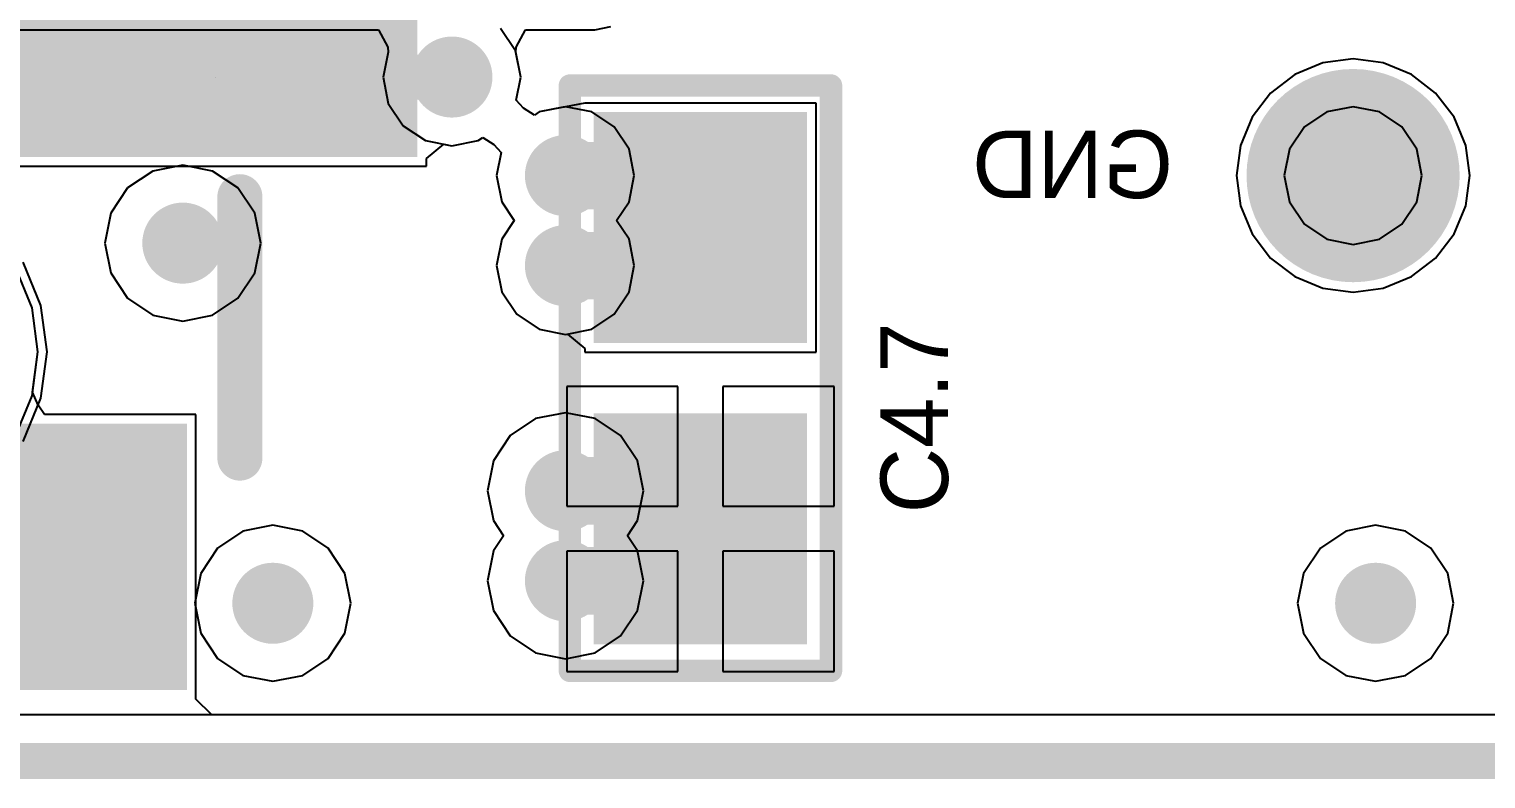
# Model space of a CAD drawing. Header units: millimetres. Extents: x 0.3 to 2.93, y 1.33 to 2.08.
# Drawn here: x 0.5259 to 0.8495, y 1.326 to 1.4925 of the extents above; entities that cross this region are included whole.
import ezdxf

# ---------------------------------------------------------------- set-up
doc = ezdxf.new("R2010")
doc.units = ezdxf.units.MM
doc.header["$MEASUREMENT"] = 0
for name, color, linetype in [('BottomLayer', 5, 'Continuous'), ('BottomOverlay', 54, 'Continuous'), ('BottomPaste', 16, 'Continuous'), ('BottomSolder', 6, 'Continuous'), ('Mechanical2', 216, 'Continuous'), ('MidLayer1', 16, 'Continuous'), ('MidLayer2', 76, 'Continuous'), ('MultiLayer', 9, 'Continuous'), ('PadHoleLayer', 156, 'Continuous'), ('TopLayer', 1, 'Continuous'), ('TopOverlay', 2, 'Continuous'), ('TopPaste', 8, 'Continuous'), ('TopSolder', 216, 'Continuous'), ('ViaHoleLayer', 16, 'Continuous')]:
    doc.layers.add(name, color=color, linetype=linetype)

# ---------------------------------------------------------------- blocks, each defined once
blk = doc.blocks.new('1608_0603__90')
at = {"layer": 'TopLayer'}
for points in [[(-0.01181, -0.01969), (-0.01181, 0.01969), (-0.05512, -0.01969), (-0.05512, 0.01969)], [(0.05512, -0.01969), (0.05512, 0.01969), (0.01181, -0.01969), (0.01181, 0.01969)]]:
    blk.add_solid(points, dxfattribs=at)
at = {"layer": 'TopOverlay', "const_width": 0.005}
for points in [[(0.065, 0.029), (-0.065, 0.029)], [(-0.065, -0.029), (-0.065, 0.029)], [(0.065, -0.029), (0.065, 0.029)], [(0.065, -0.029), (-0.065, -0.029)]]:
    blk.add_lwpolyline(points, dxfattribs=at)
at = {"layer": 'TopOverlay', "const_width": 0.0025}
for points in [[(-0.06625, 0.029, 1), (-0.06375, 0.029, 1)], [(-0.06625, 0.029, 1), (-0.06375, 0.029, 1)], [(0.06375, 0.029, 1), (0.06625, 0.029, 1)], [(0.06375, 0.029, 1), (0.06625, 0.029, 1)], [(-0.06625, -0.029, 1), (-0.06375, -0.029, 1)], [(-0.06625, -0.029, 1), (-0.06375, -0.029, 1)], [(0.06375, -0.029, 1), (0.06625, -0.029, 1)], [(0.06375, -0.029, 1), (0.06625, -0.029, 1)]]:
    blk.add_lwpolyline(points, format="xyb", close=True, dxfattribs=at)
at = {"layer": 'TopPaste'}
for points in [[(-0.01381, -0.01768), (-0.01381, 0.01768), (-0.05312, -0.01768), (-0.05312, 0.01768)], [(0.05312, -0.01768), (0.05312, 0.01768), (0.01381, -0.01768), (0.01381, 0.01768)]]:
    blk.add_solid(points, dxfattribs=at)
at = {"layer": 'TopSolder'}
for points in [[(-0.00781, -0.02369), (-0.00781, 0.02369), (-0.05912, -0.02369), (-0.05912, 0.02369)], [(0.05912, -0.02369), (0.05912, 0.02369), (0.00781, -0.02369), (0.00781, 0.02369)]]:
    blk.add_solid(points, dxfattribs=at)
blk = doc.blocks.new('DF9_15S_1V_101')
at = {"layer": 'PadHoleLayer'}
blk.add_lwpolyline([(-0.1378, -0.07717), (-0.1378, -0.07717, -1), (-0.1378, -0.07717), (-0.1378, -0.07717, -1)], format="xyb", close=True, dxfattribs=at)
at = {"layer": 'TopLayer'}
for points in [[(-0.26996, -0.06693), (-0.21878, -0.06693), (-0.26996, 0.06693), (-0.21878, 0.06693)], [(-0.15157, -0.11811), (-0.12402, -0.11811), (-0.15157, -0.03622), (-0.12402, -0.03622)]]:
    blk.add_solid(points, dxfattribs=at)
at = {"layer": 'TopOverlay', "const_width": 0.01}
blk.add_lwpolyline([(-0.22244, -0.08268), (-0.16437, -0.08268)], dxfattribs=at)
at = {"layer": 'TopOverlay', "const_width": 0.005}
for points in [[(-0.22494, -0.08268, 1), (-0.21994, -0.08268, 1)], [(-0.16687, -0.08268, 1), (-0.16187, -0.08268, 1)]]:
    blk.add_lwpolyline(points, format="xyb", close=True, dxfattribs=at)
at = {"layer": 'TopPaste'}
for points in [[(-0.26796, -0.06493), (-0.22078, -0.06493), (-0.26796, 0.06493), (-0.22078, 0.06493)], [(-0.14957, -0.11611), (-0.12602, -0.11611), (-0.14957, -0.03822), (-0.12602, -0.03822)]]:
    blk.add_solid(points, dxfattribs=at)
at = {"layer": 'TopSolder'}
for points in [[(-0.27396, -0.07093), (-0.21478, -0.07093), (-0.27396, 0.07093), (-0.21478, 0.07093)], [(-0.15557, -0.12211), (-0.12002, -0.12211), (-0.15557, -0.03222), (-0.12002, -0.03222)]]:
    blk.add_solid(points, dxfattribs=at)
blk = doc.blocks.new('T____P_____T______1___B_121')
at = {"layer": 'BottomLayer', "const_width": 0.01969}
blk.add_lwpolyline([(-0.00984, 0, 1), (0.00984, 0, 1)], format="xyb", close=True, dxfattribs=at)
at = {"layer": 'BottomPaste', "const_width": 0.01768}
blk.add_lwpolyline([(-0.00884, 0, 1), (0.00884, 0, 1)], format="xyb", close=True, dxfattribs=at)
at = {"layer": 'BottomSolder', "const_width": 0.02369}
blk.add_lwpolyline([(-0.01184, 0, 1), (0.01184, 0, 1)], format="xyb", close=True, dxfattribs=at)

msp = doc.modelspace()

# ---------------------------------------------------------------- linework, layer by layer
at = {"layer": 'BottomLayer'}
for p, q in [((0.49691, 1.4924), (0.60347, 1.4924)), ((0.60347, 1.4924), (0.60555, 1.48851)), ((0.63403, 1.48851), (0.63611, 1.4924)), ((0.63611, 1.4924), (0.65157, 1.4924)), ((0.65157, 1.4924), (0.65509, 1.4931)), ((0.60559, 1.4874), (0.6045, 1.48189)), ((0.60555, 1.48851), (0.60559, 1.4874)), ((0.63399, 1.4874), (0.63403, 1.48851)), ((0.63508, 1.48189), (0.63399, 1.4874)), ((0.82, 1.48591), (0.81329, 1.48502)), ((0.82671, 1.48502), (0.82, 1.48591)), ((0.80705, 1.48244), (0.80168, 1.47832)), ((0.81329, 1.48502), (0.80705, 1.48244)), ((0.83295, 1.48244), (0.82671, 1.48502)), ((0.83832, 1.47832), (0.83295, 1.48244)), ((0.6045, 1.48189), (0.60566, 1.47604)), ((0.63406, 1.47674), (0.63508, 1.48189)), ((0.60566, 1.47604), (0.60898, 1.47108)), ((0.63567, 1.47495), (0.63406, 1.47674)), ((0.80168, 1.47832), (0.79756, 1.47295)), ((0.84244, 1.47295), (0.83832, 1.47832)), ((0.63811, 1.47344), (0.63567, 1.47495)), ((0.63915, 1.47413), (0.63811, 1.47344)), ((0.645, 1.47529), (0.63915, 1.47413)), ((0.65085, 1.47413), (0.645, 1.47529)), ((0.65581, 1.47081), (0.65085, 1.47413)), ((0.79756, 1.47295), (0.79498, 1.46671)), ((0.84502, 1.46671), (0.84244, 1.47295)), ((0.60898, 1.47108), (0.61394, 1.46776)), ((0.65913, 1.46585), (0.65581, 1.47081)), ((0.61394, 1.46776), (0.61979, 1.4666)), ((0.61979, 1.4666), (0.62564, 1.46776)), ((0.62564, 1.46776), (0.62668, 1.46845)), ((0.62668, 1.46845), (0.62912, 1.46694)), ((0.62912, 1.46694), (0.63073, 1.46515)), ((0.79498, 1.46671), (0.79409, 1.46)), ((0.84591, 1.46), (0.84502, 1.46671)), ((0.63073, 1.46515), (0.62971, 1.46)), ((0.66029, 1.46), (0.65913, 1.46585)), ((0.62971, 1.46), (0.63087, 1.45415)), ((0.65913, 1.45415), (0.66029, 1.46)), ((0.79409, 1.46), (0.79498, 1.45329)), ((0.84502, 1.45329), (0.84591, 1.46)), ((0.63087, 1.45415), (0.63364, 1.45)), ((0.65636, 1.45), (0.65913, 1.45415)), ((0.79498, 1.45329), (0.79756, 1.44705)), ((0.84244, 1.44705), (0.84502, 1.45329)), ((0.63364, 1.45), (0.63087, 1.44585)), ((0.65913, 1.44585), (0.65636, 1.45)), ((0.79756, 1.44705), (0.80168, 1.44168)), ((0.83832, 1.44168), (0.84244, 1.44705)), ((0.63087, 1.44585), (0.62971, 1.44)), ((0.66029, 1.44), (0.65913, 1.44585)), ((0.80168, 1.44168), (0.80705, 1.43756)), ((0.83295, 1.43756), (0.83832, 1.44168)), ((0.52653, 1.43065), (0.52275, 1.43978)), ((0.62971, 1.44), (0.63087, 1.43415)), ((0.65913, 1.43415), (0.66029, 1.44)), ((0.80705, 1.43756), (0.81329, 1.43498)), ((0.82671, 1.43498), (0.83295, 1.43756)), ((0.63087, 1.43415), (0.63419, 1.42919)), ((0.65581, 1.42919), (0.65913, 1.43415)), ((0.81329, 1.43498), (0.82, 1.43409)), ((0.82, 1.43409), (0.82671, 1.43498)), ((0.52782, 1.42087), (0.52653, 1.43065)), ((0.63419, 1.42919), (0.63915, 1.42587)), ((0.65085, 1.42587), (0.65581, 1.42919)), ((0.63915, 1.42587), (0.645, 1.42471)), ((0.645, 1.42471), (0.65085, 1.42587)), ((0.52653, 1.41108), (0.52782, 1.42087)), ((0.52275, 1.40196), (0.52653, 1.41108)), ((2.89294, 1.3402), (0.33706, 1.3402))]:
    msp.add_line(p, q, dxfattribs=at)
at = {"layer": 'BottomLayer', "const_width": 0.009}
for points in [[(0.61529, 1.48189, 1), (0.62429, 1.48189, 1)], [(0.6405, 1.46, 1), (0.6495, 1.46, 1)], [(0.8155, 1.46, 1), (0.8245, 1.46, 1)], [(0.5555, 1.445, 1), (0.5645, 1.445, 1)], [(0.6405, 1.44, 1), (0.6495, 1.44, 1)], [(0.6405, 1.39, 1), (0.6495, 1.39, 1)], [(0.6405, 1.37, 1), (0.6495, 1.37, 1)], [(0.5755, 1.365, 1), (0.5845, 1.365, 1)], [(0.8205, 1.365, 1), (0.8295, 1.365, 1)]]:
    msp.add_lwpolyline(points, format="xyb", close=True, dxfattribs=at)
at = {"layer": 'Mechanical2', "const_width": 0.008}
msp.add_lwpolyline([(0.34, 1.33), (2.89, 1.33)], dxfattribs=at)
at = {"layer": 'MidLayer1'}
for p, q in [((0.55337, 1.46101), (0.54774, 1.45726)), ((0.56, 1.46233), (0.55337, 1.46101)), ((0.56663, 1.46101), (0.56, 1.46233)), ((0.57226, 1.45726), (0.56663, 1.46101)), ((0.54774, 1.45726), (0.54399, 1.45163)), ((0.57601, 1.45163), (0.57226, 1.45726)), ((0.54399, 1.45163), (0.54267, 1.445)), ((0.57733, 1.445), (0.57601, 1.45163)), ((0.54267, 1.445), (0.54399, 1.43837)), ((0.57601, 1.43837), (0.57733, 1.445)), ((0.52848, 1.43118), (0.5245, 1.44078)), ((0.54399, 1.43837), (0.54774, 1.43274)), ((0.57226, 1.43274), (0.57601, 1.43837)), ((0.52984, 1.42087), (0.52848, 1.43118)), ((0.54774, 1.43274), (0.55337, 1.42899)), ((0.56663, 1.42899), (0.57226, 1.43274)), ((0.55337, 1.42899), (0.56, 1.42767)), ((0.56, 1.42767), (0.56663, 1.42899)), ((0.52848, 1.41056), (0.52984, 1.42087)), ((0.5245, 1.40095), (0.52848, 1.41056)), ((0.63837, 1.40601), (0.63274, 1.40226)), ((0.645, 1.40733), (0.63837, 1.40601)), ((0.65163, 1.40601), (0.645, 1.40733)), ((0.65726, 1.40226), (0.65163, 1.40601)), ((0.63274, 1.40226), (0.62899, 1.39663)), ((0.66101, 1.39663), (0.65726, 1.40226)), ((0.62899, 1.39663), (0.62767, 1.39)), ((0.66233, 1.39), (0.66101, 1.39663)), ((0.62767, 1.39), (0.62899, 1.38337)), ((0.66101, 1.38337), (0.66233, 1.39)), ((0.58, 1.38233), (0.57337, 1.38101)), ((0.58663, 1.38101), (0.58, 1.38233)), ((0.62899, 1.38337), (0.63124, 1.38)), ((0.65876, 1.38), (0.66101, 1.38337)), ((0.825, 1.38233), (0.81837, 1.38101)), ((0.83163, 1.38101), (0.825, 1.38233)), ((0.57337, 1.38101), (0.56774, 1.37726)), ((0.59226, 1.37726), (0.58663, 1.38101)), ((0.63124, 1.38), (0.62899, 1.37663)), ((0.66101, 1.37663), (0.65876, 1.38)), ((0.81837, 1.38101), (0.81274, 1.37726)), ((0.83726, 1.37726), (0.83163, 1.38101)), ((0.56774, 1.37726), (0.56399, 1.37163)), ((0.59601, 1.37163), (0.59226, 1.37726)), ((0.62899, 1.37663), (0.62767, 1.37)), ((0.66233, 1.37), (0.66101, 1.37663)), ((0.81274, 1.37726), (0.80899, 1.37163)), ((0.84101, 1.37163), (0.83726, 1.37726)), ((0.56399, 1.37163), (0.56267, 1.365)), ((0.59733, 1.365), (0.59601, 1.37163)), ((0.62767, 1.37), (0.62899, 1.36337)), ((0.66101, 1.36337), (0.66233, 1.37)), ((0.80899, 1.37163), (0.80767, 1.365)), ((0.84233, 1.365), (0.84101, 1.37163)), ((0.56267, 1.365), (0.56399, 1.35837)), ((0.59601, 1.35837), (0.59733, 1.365)), ((0.62899, 1.36337), (0.63274, 1.35774)), ((0.65726, 1.35774), (0.66101, 1.36337)), ((0.80767, 1.365), (0.80899, 1.35837)), ((0.84101, 1.35837), (0.84233, 1.365)), ((0.56399, 1.35837), (0.56774, 1.35274)), ((0.59226, 1.35274), (0.59601, 1.35837)), ((0.63274, 1.35774), (0.63837, 1.35399)), ((0.65163, 1.35399), (0.65726, 1.35774)), ((0.80899, 1.35837), (0.81274, 1.35274)), ((0.83726, 1.35274), (0.84101, 1.35837)), ((0.63837, 1.35399), (0.645, 1.35267)), ((0.645, 1.35267), (0.65163, 1.35399)), ((0.56774, 1.35274), (0.57337, 1.34899)), ((0.58663, 1.34899), (0.59226, 1.35274)), ((0.81274, 1.35274), (0.81837, 1.34899)), ((0.83163, 1.34899), (0.83726, 1.35274)), ((0.57337, 1.34899), (0.58, 1.34767)), ((0.58, 1.34767), (0.58663, 1.34899)), ((0.81837, 1.34899), (0.825, 1.34767)), ((0.825, 1.34767), (0.83163, 1.34899)), ((1.85843, 1.3402), (0.33706, 1.3402))]:
    msp.add_line(p, q, dxfattribs=at)
at = {"layer": 'MidLayer1', "const_width": 0.009}
for points in [[(0.61529, 1.48189, 1), (0.62429, 1.48189, 1)], [(0.6405, 1.46, 1), (0.6495, 1.46, 1)], [(0.8155, 1.46, 1), (0.8245, 1.46, 1)], [(0.5555, 1.445, 1), (0.5645, 1.445, 1)], [(0.6405, 1.44, 1), (0.6495, 1.44, 1)], [(0.6405, 1.39, 1), (0.6495, 1.39, 1)], [(0.6405, 1.37, 1), (0.6495, 1.37, 1)], [(0.5755, 1.365, 1), (0.5845, 1.365, 1)], [(0.8205, 1.365, 1), (0.8295, 1.365, 1)]]:
    msp.add_lwpolyline(points, format="xyb", close=True, dxfattribs=at)
at = {"layer": 'MidLayer2'}
for p, q in [((0.55337, 1.46101), (0.54774, 1.45726)), ((0.56, 1.46233), (0.55337, 1.46101)), ((0.56663, 1.46101), (0.56, 1.46233)), ((0.57226, 1.45726), (0.56663, 1.46101)), ((0.54774, 1.45726), (0.54399, 1.45163)), ((0.57601, 1.45163), (0.57226, 1.45726)), ((0.54399, 1.45163), (0.54267, 1.445)), ((0.57733, 1.445), (0.57601, 1.45163)), ((0.54267, 1.445), (0.54399, 1.43837)), ((0.57601, 1.43837), (0.57733, 1.445)), ((0.52848, 1.43118), (0.5245, 1.44078)), ((0.54399, 1.43837), (0.54774, 1.43274)), ((0.57226, 1.43274), (0.57601, 1.43837)), ((0.52984, 1.42087), (0.52848, 1.43118)), ((0.54774, 1.43274), (0.55337, 1.42899)), ((0.56663, 1.42899), (0.57226, 1.43274)), ((0.55337, 1.42899), (0.56, 1.42767)), ((0.56, 1.42767), (0.56663, 1.42899)), ((0.52848, 1.41056), (0.52984, 1.42087)), ((0.5245, 1.40095), (0.52848, 1.41056)), ((0.63837, 1.40601), (0.63274, 1.40226)), ((0.645, 1.40733), (0.63837, 1.40601)), ((0.65163, 1.40601), (0.645, 1.40733)), ((0.65726, 1.40226), (0.65163, 1.40601)), ((0.63274, 1.40226), (0.62899, 1.39663)), ((0.66101, 1.39663), (0.65726, 1.40226)), ((0.62899, 1.39663), (0.62767, 1.39)), ((0.66233, 1.39), (0.66101, 1.39663)), ((0.62767, 1.39), (0.62899, 1.38337)), ((0.66101, 1.38337), (0.66233, 1.39)), ((0.58, 1.38233), (0.57337, 1.38101)), ((0.58663, 1.38101), (0.58, 1.38233)), ((0.62899, 1.38337), (0.63124, 1.38)), ((0.65876, 1.38), (0.66101, 1.38337)), ((0.825, 1.38233), (0.81837, 1.38101)), ((0.83163, 1.38101), (0.825, 1.38233)), ((0.57337, 1.38101), (0.56774, 1.37726)), ((0.59226, 1.37726), (0.58663, 1.38101)), ((0.63124, 1.38), (0.62899, 1.37663)), ((0.66101, 1.37663), (0.65876, 1.38)), ((0.81837, 1.38101), (0.81274, 1.37726)), ((0.83726, 1.37726), (0.83163, 1.38101)), ((0.56774, 1.37726), (0.56399, 1.37163)), ((0.59601, 1.37163), (0.59226, 1.37726)), ((0.62899, 1.37663), (0.62767, 1.37)), ((0.66233, 1.37), (0.66101, 1.37663)), ((0.81274, 1.37726), (0.80899, 1.37163)), ((0.84101, 1.37163), (0.83726, 1.37726)), ((0.56399, 1.37163), (0.56267, 1.365)), ((0.59733, 1.365), (0.59601, 1.37163)), ((0.62767, 1.37), (0.62899, 1.36337)), ((0.66101, 1.36337), (0.66233, 1.37)), ((0.80899, 1.37163), (0.80767, 1.365)), ((0.84233, 1.365), (0.84101, 1.37163)), ((0.56267, 1.365), (0.56399, 1.35837)), ((0.59601, 1.35837), (0.59733, 1.365)), ((0.62899, 1.36337), (0.63274, 1.35774)), ((0.65726, 1.35774), (0.66101, 1.36337)), ((0.80767, 1.365), (0.80899, 1.35837)), ((0.84101, 1.35837), (0.84233, 1.365)), ((0.56399, 1.35837), (0.56774, 1.35274)), ((0.59226, 1.35274), (0.59601, 1.35837)), ((0.63274, 1.35774), (0.63837, 1.35399)), ((0.65163, 1.35399), (0.65726, 1.35774)), ((0.80899, 1.35837), (0.81274, 1.35274)), ((0.83726, 1.35274), (0.84101, 1.35837)), ((0.63837, 1.35399), (0.645, 1.35267)), ((0.645, 1.35267), (0.65163, 1.35399)), ((0.56774, 1.35274), (0.57337, 1.34899)), ((0.58663, 1.34899), (0.59226, 1.35274)), ((0.81274, 1.35274), (0.81837, 1.34899)), ((0.83163, 1.34899), (0.83726, 1.35274)), ((0.57337, 1.34899), (0.58, 1.34767)), ((0.58, 1.34767), (0.58663, 1.34899)), ((0.81837, 1.34899), (0.825, 1.34767)), ((0.825, 1.34767), (0.83163, 1.34899)), ((1.85843, 1.3402), (0.33706, 1.3402))]:
    msp.add_line(p, q, dxfattribs=at)
at = {"layer": 'MidLayer2', "const_width": 0.009}
for points in [[(0.61529, 1.48189, 1), (0.62429, 1.48189, 1)], [(0.6405, 1.46, 1), (0.6495, 1.46, 1)], [(0.8155, 1.46, 1), (0.8245, 1.46, 1)], [(0.5555, 1.445, 1), (0.5645, 1.445, 1)], [(0.6405, 1.44, 1), (0.6495, 1.44, 1)], [(0.6405, 1.39, 1), (0.6495, 1.39, 1)], [(0.6405, 1.37, 1), (0.6495, 1.37, 1)], [(0.5755, 1.365, 1), (0.5845, 1.365, 1)], [(0.8205, 1.365, 1), (0.8295, 1.365, 1)]]:
    msp.add_lwpolyline(points, format="xyb", close=True, dxfattribs=at)
at = {"layer": 'MultiLayer', "const_width": 0.009}
for points in [[(0.61529, 1.48189, 1), (0.62429, 1.48189, 1)], [(0.6405, 1.46, 1), (0.6495, 1.46, 1)], [(0.8155, 1.46, 1), (0.8245, 1.46, 1)], [(0.5555, 1.445, 1), (0.5645, 1.445, 1)], [(0.6405, 1.44, 1), (0.6495, 1.44, 1)], [(0.6405, 1.39, 1), (0.6495, 1.39, 1)], [(0.6405, 1.37, 1), (0.6495, 1.37, 1)], [(0.5755, 1.365, 1), (0.5845, 1.365, 1)], [(0.8205, 1.365, 1), (0.8295, 1.365, 1)]]:
    msp.add_lwpolyline(points, format="xyb", close=True, dxfattribs=at)
at = {"layer": 'TopLayer'}
for p, q in [((0.63392, 1.48774), (0.6306, 1.4927)), ((0.63508, 1.48189), (0.63392, 1.48774)), ((0.63406, 1.47674), (0.63508, 1.48189)), ((0.63567, 1.47495), (0.63406, 1.47674)), ((0.64932, 1.47612), (0.645, 1.47529)), ((0.70069, 1.47612), (0.64932, 1.47612)), ((0.64932, 1.47612), (0.64932, 1.47612)), ((0.70069, 1.42081), (0.70069, 1.47612)), ((0.63811, 1.47344), (0.63567, 1.47495)), ((0.63915, 1.47413), (0.63811, 1.47344)), ((0.64451, 1.4752), (0.63915, 1.47413)), ((0.64468, 1.47523), (0.64451, 1.4752)), ((0.6447, 1.47523), (0.64468, 1.47523)), ((0.645, 1.47529), (0.6447, 1.47523)), ((0.81415, 1.47413), (0.80919, 1.47081)), ((0.82, 1.47529), (0.81415, 1.47413)), ((0.82585, 1.47413), (0.82, 1.47529)), ((0.83081, 1.47081), (0.82585, 1.47413)), ((0.80919, 1.47081), (0.80587, 1.46585)), ((0.83413, 1.46585), (0.83081, 1.47081)), ((0.61411, 1.46378), (0.61798, 1.46696)), ((0.61798, 1.46696), (0.61979, 1.4666)), ((0.61979, 1.4666), (0.62564, 1.46776)), ((0.62564, 1.46776), (0.62668, 1.46845)), ((0.62668, 1.46845), (0.62912, 1.46694)), ((0.62912, 1.46694), (0.63073, 1.46515)), ((0.61411, 1.46211), (0.61411, 1.46378)), ((0.63073, 1.46515), (0.62971, 1.46)), ((0.80587, 1.46585), (0.80471, 1.46)), ((0.83529, 1.46), (0.83413, 1.46585)), ((0.52022, 1.46211), (0.61411, 1.46211)), ((0.62971, 1.46), (0.63087, 1.45415)), ((0.80471, 1.46), (0.80587, 1.45415)), ((0.83413, 1.45415), (0.83529, 1.46)), ((0.63087, 1.45415), (0.63364, 1.45)), ((0.80587, 1.45415), (0.80919, 1.44919)), ((0.83081, 1.44919), (0.83413, 1.45415)), ((0.63364, 1.45), (0.63087, 1.44585)), ((0.80919, 1.44919), (0.81415, 1.44587)), ((0.82585, 1.44587), (0.83081, 1.44919)), ((0.63087, 1.44585), (0.62971, 1.44)), ((0.81415, 1.44587), (0.82, 1.44471)), ((0.82, 1.44471), (0.82585, 1.44587)), ((0.52653, 1.43065), (0.52275, 1.43978)), ((0.62971, 1.44), (0.63087, 1.43415)), ((0.63087, 1.43415), (0.63419, 1.42919)), ((0.52782, 1.42087), (0.52653, 1.43065)), ((0.63419, 1.42919), (0.63915, 1.42587)), ((0.63915, 1.42587), (0.645, 1.42471)), ((0.645, 1.42471), (0.64545, 1.4248)), ((0.64545, 1.4248), (0.64931, 1.42162)), ((0.52664, 1.41191), (0.52782, 1.42087)), ((0.64931, 1.42162), (0.64931, 1.42081)), ((0.64931, 1.42081), (0.70069, 1.42081)), ((0.52789, 1.40901), (0.52664, 1.41191)), ((0.67, 1.41319), (0.64531, 1.41319)), ((0.64531, 1.41319), (0.64531, 1.38654)), ((0.67, 1.38654), (0.67, 1.41319)), ((0.70469, 1.41319), (0.68, 1.41319)), ((0.68, 1.41319), (0.68, 1.38654)), ((0.70469, 1.38654), (0.70469, 1.41319)), ((0.5293, 1.40691), (0.52789, 1.40901)), ((0.56293, 1.40691), (0.5293, 1.40691)), ((0.56293, 1.3452), (0.56293, 1.40691)), ((0.64531, 1.38654), (0.67, 1.38654)), ((0.68, 1.38654), (0.70469, 1.38654)), ((0.67, 1.37654), (0.64531, 1.37654)), ((0.64531, 1.37654), (0.64531, 1.34988)), ((0.67, 1.34988), (0.67, 1.37654)), ((0.70469, 1.37654), (0.68, 1.37654)), ((0.68, 1.37654), (0.68, 1.34988)), ((0.70469, 1.34988), (0.70469, 1.37654)), ((0.64531, 1.34988), (0.67, 1.34988)), ((0.68, 1.34988), (0.70469, 1.34988)), ((0.56293, 1.34372), (0.56293, 1.3452)), ((0.56647, 1.3402), (0.56293, 1.34372)), ((1.89526, 1.3402), (0.56647, 1.3402))]:
    msp.add_line(p, q, dxfattribs=at)
for points, const_width in [([(0.61529, 1.48189, 1), (0.62429, 1.48189, 1)], 0.009), ([(0.56467, 1.48189, 1), (0.56967, 1.48189, 1)], 0.005), ([(0.61729, 1.48189, 1), (0.62229, 1.48189, 1)], 0.005), ([(0.6405, 1.46, 1), (0.6495, 1.46, 1)], 0.009), ([(0.64125, 1.46, 1), (0.64875, 1.46, 1)], 0.0075), ([(0.65971, 1.46, 1), (0.66721, 1.46, 1)], 0.0075), ([(0.65971, 1.46, 1), (0.66721, 1.46, 1)], 0.0075), ([(0.8155, 1.46, 1), (0.8245, 1.46, 1)], 0.009), ([(0.5555, 1.445, 1), (0.5645, 1.445, 1)], 0.009), ([(0.67125, 1.44846, 1), (0.67875, 1.44846, 1)], 0.0075), ([(0.67125, 1.44846, 1), (0.67875, 1.44846, 1)], 0.0075), ([(0.6405, 1.44, 1), (0.6495, 1.44, 1)], 0.009), ([(0.64125, 1.44, 1), (0.64875, 1.44, 1)], 0.0075), ([(0.66279, 1.44, 1), (0.67029, 1.44, 1)], 0.0075), ([(0.66279, 1.44, 1), (0.67029, 1.44, 1)], 0.0075), ([(0.6405, 1.39, 1), (0.6495, 1.39, 1)], 0.009), ([(0.64125, 1.39, 1), (0.64875, 1.39, 1)], 0.0075), ([(0.66279, 1.39, 1), (0.67029, 1.39, 1)], 0.0075), ([(0.66279, 1.39, 1), (0.67029, 1.39, 1)], 0.0075), ([(0.67125, 1.38154, 1), (0.67875, 1.38154, 1)], 0.0075), ([(0.67125, 1.38154, 1), (0.67875, 1.38154, 1)], 0.0075), ([(0.6405, 1.37, 1), (0.6495, 1.37, 1)], 0.009), ([(0.64125, 1.37, 1), (0.64875, 1.37, 1)], 0.0075), ([(0.65971, 1.37, 1), (0.66721, 1.37, 1)], 0.0075), ([(0.65971, 1.37, 1), (0.66721, 1.37, 1)], 0.0075), ([(0.5755, 1.365, 1), (0.5845, 1.365, 1)], 0.009), ([(0.8205, 1.365, 1), (0.8295, 1.365, 1)], 0.009)]:
    msp.add_lwpolyline(points, format="xyb", close=True, dxfattribs=dict(at, const_width=const_width))
for points, const_width in [([(0.56717, 1.48189), (0.61979, 1.48189)], 0.01), ([(0.645, 1.46), (0.66346, 1.46)], 0.015), ([(0.66346, 1.46), (0.675, 1.44846)], 0.015), ([(0.66654, 1.44), (0.675, 1.44846)], 0.015), ([(0.645, 1.44), (0.66654, 1.44)], 0.015), ([(0.645, 1.39), (0.66654, 1.39)], 0.015), ([(0.66654, 1.39), (0.675, 1.38154)], 0.015), ([(0.66346, 1.37), (0.675, 1.38154)], 0.015), ([(0.645, 1.37), (0.66346, 1.37)], 0.015)]:
    msp.add_lwpolyline(points, dxfattribs=dict(at, const_width=const_width))
at = {"layer": 'ViaHoleLayer', "const_width": 0.004}
for points in [[(0.61779, 1.48189, 1), (0.62179, 1.48189, 1)], [(0.643, 1.46, 1), (0.647, 1.46, 1)], [(0.818, 1.46, 1), (0.822, 1.46, 1)], [(0.558, 1.445, 1), (0.562, 1.445, 1)], [(0.643, 1.44, 1), (0.647, 1.44, 1)], [(0.643, 1.39, 1), (0.647, 1.39, 1)], [(0.643, 1.37, 1), (0.647, 1.37, 1)], [(0.578, 1.365, 1), (0.582, 1.365, 1)], [(0.823, 1.365, 1), (0.827, 1.365, 1)]]:
    msp.add_lwpolyline(points, format="xyb", close=True, dxfattribs=at)

# ---------------------------------------------------------------- block references
for name, p, rotation in [('DF9_15S_1V_101', (0.49, 1.61969), 90), ('1608_0603__90', (0.675, 1.415), 270), ('T____P_____T______1___B_121', (0.82, 1.46), 180)]:
    msp.add_blockref(name, p, dxfattribs=dict(rotation=rotation))

# ---------------------------------------------------------------- texts
at = {"layer": 'BottomOverlay', "text_generation_flag": 2}
msp.add_text('GND', height=0.015, dxfattribs=at).set_placement((0.78, 1.455))
at = {"layer": 'TopOverlay'}
msp.add_text('C4.7', height=0.015, rotation=90, dxfattribs=at).set_placement((0.73, 1.385))

doc.saveas('drawing.dxf')
